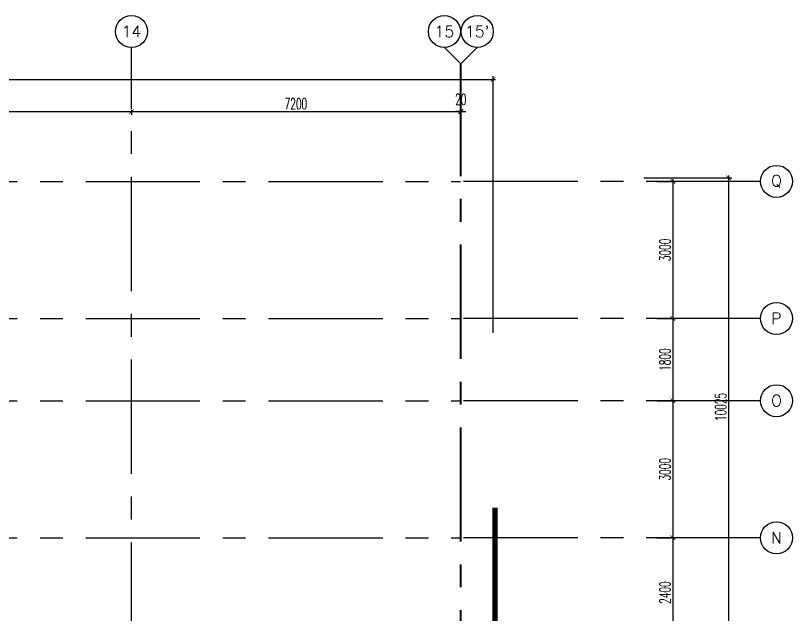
# Model space of a CAD drawing. Extents: x 275967.8 to 276060, y 57291.9 to 57371.4.
# Drawn here: x 276043.04 to 276060.05, y 57358.3 to 57371.41 of the extents above; entities that cross this region are included whole.
import ezdxf
from ezdxf.enums import TextEntityAlignment as Align

# ---------------------------------------------------------------- set-up
doc = ezdxf.new("R2010")
doc.units = 0
doc.header["$MEASUREMENT"] = 0
doc.header["$PDMODE"] = 34
doc.linetypes.add('CENTER2', pattern=[1.125, 0.75, -0.125, 0.125, -0.125])
doc.linetypes.add('CENTERX2', pattern=[4, 2.5, -0.5, 0.5, -0.5])
doc.layers.get('0').update_dxf_attribs({"linetype": 'CONTINUOUS'})
doc.layers.get('DEFPOINTS').update_dxf_attribs({"linetype": 'CONTINUOUS'})
for name, color, linetype in [('AX-CR', 2, 'CONTINUOUS'), ('AX-DIM', 4, 'CONTINUOUS'), ('AX-TXT', 2, 'CONTINUOUS'), ('AXES', 11, 'CENTERX2'), ('ELEV', 2, 'CONTINUOUS')]:
    doc.layers.add(name, color=color, linetype=linetype)
doc.styles.add('ROMANS', font='ROMANS.shx', dxfattribs={"width": 0.6})
doc.dimstyles.new('STANDARD_IN', dxfattribs={"dimtxt": 0.24, "dimasz": 0.1, "dimexe": 0.07, "dimexo": 0.05, "dimgap": 0.05, "dimtad": 1, "dimdec": 0, "dimlfac": 1000, "dimzin": 0, "dimtxsty": 'ROMANS', "dimblk": 'ARCHTICK', "dimcen": 0.05, "dimdle": 0.05, "dimclrd": 4, "dimclre": 4, "dimclrt": 2, "dimazin": 3, "dimtfac": 1, "dimtdec": 0, "dimtmove": 0, "dimatfit": 3, "dimtolj": 1, "dimtzin": 0})

# ---------------------------------------------------------------- blocks, each defined once
blk = doc.blocks.new('AXU')
at = {"layer": 'AX-CR'}
blk.add_circle((0, 350), 350, dxfattribs=at)
blk = doc.blocks.new('_ARCHTICK')
at = {"color": 0, "linetype": 'BYBLOCK', "const_width": 0.15}
blk.add_lwpolyline([(-0.5, -0.5), (0.5, 0.5)], dxfattribs=at)
blk = doc.blocks.new('*D231')
at = {"layer": 'AX-DIM', "color": 4, "ltscale": 0.3}
for p, q in [((276038.325, 57369.311), (276045.625, 57369.311)), ((276038.375, 57369.361), (276038.375, 57369.381)), ((276045.575, 57369.361), (276045.575, 57369.381))]:
    blk.add_line(p, q, dxfattribs=at)
at = {"layer": 'DEFPOINTS', "color": 0, "ltscale": 0.3}
for p in [(276038.375, 57369.311), (276045.575, 57369.311), (276045.575, 57369.311)]:
    blk.add_point(p, dxfattribs=at)
at = {"layer": 'AX-DIM', "color": 4, "ltscale": 0.3, "xscale": 0.1, "yscale": 0.1, "zscale": 0.1, "rotation": 180}
blk.add_blockref('_ARCHTICK', (276038.375, 57369.311), dxfattribs=at)
at = {"layer": 'AX-DIM', "color": 4, "ltscale": 0.3, "xscale": 0.1, "yscale": 0.1, "zscale": 0.1}
blk.add_blockref('_ARCHTICK', (276045.575, 57369.311), dxfattribs=at)
at = {"layer": 'AX-DIM', "color": 2, "ltscale": 0.3, "insert": (276041.975, 57369.481), "char_height": 0.24, "attachment_point": 5, "style": 'ROMANS'}
blk.add_mtext('\\A1;7200', dxfattribs=at)
blk = doc.blocks.new('*D230')
at = {"layer": 'AX-DIM', "color": 4, "ltscale": 0.3}
for p, q in [((276045.525, 57369.311), (276052.825, 57369.311)), ((276045.575, 57369.337), (276045.575, 57369.241)), ((276052.775, 57369.337), (276052.775, 57369.241))]:
    blk.add_line(p, q, dxfattribs=at)
at = {"layer": 'DEFPOINTS', "color": 0, "ltscale": 0.3}
for p in [(276045.575, 57369.387), (276052.775, 57369.387), (276052.775, 57369.311)]:
    blk.add_point(p, dxfattribs=at)
at = {"layer": 'AX-DIM', "color": 4, "ltscale": 0.3, "xscale": 0.1, "yscale": 0.1, "zscale": 0.1, "rotation": 180}
blk.add_blockref('_ARCHTICK', (276045.575, 57369.311), dxfattribs=at)
at = {"layer": 'AX-DIM', "color": 4, "ltscale": 0.3, "xscale": 0.1, "yscale": 0.1, "zscale": 0.1}
blk.add_blockref('_ARCHTICK', (276052.775, 57369.311), dxfattribs=at)
at = {"layer": 'AX-DIM', "color": 2, "ltscale": 0.3, "insert": (276049.175, 57369.481), "char_height": 0.24, "attachment_point": 5, "style": 'ROMANS'}
blk.add_mtext('\\A1;7200', dxfattribs=at)
blk = doc.blocks.new('AXR')
at = {"layer": 'AX-CR'}
blk.add_circle((350, 0), 350, dxfattribs=at)
blk = doc.blocks.new('*D130')
at = {"layer": 'AX-DIM', "color": 4, "ltscale": 0.3}
for p, q in [((275978.035, 57370.011), (276053.545, 57370.011)), ((275978.085, 57369.661), (275978.085, 57370.081)), ((276053.495, 57364.468), (276053.495, 57370.081))]:
    blk.add_line(p, q, dxfattribs=at)
at = {"layer": 'DEFPOINTS', "color": 0, "ltscale": 0.3}
for p in [(276053.495, 57370.011), (275978.085, 57369.611), (276053.495, 57364.418)]:
    blk.add_point(p, dxfattribs=at)
at = {"layer": 'AX-DIM', "color": 4, "ltscale": 0.3, "xscale": 0.1, "yscale": 0.1, "zscale": 0.1, "rotation": 180}
blk.add_blockref('_ARCHTICK', (275978.085, 57370.011), dxfattribs=at)
at = {"layer": 'AX-DIM', "color": 4, "ltscale": 0.3, "xscale": 0.1, "yscale": 0.1, "zscale": 0.1}
blk.add_blockref('_ARCHTICK', (276053.495, 57370.011), dxfattribs=at)
at = {"layer": 'AX-DIM', "color": 2, "ltscale": 0.3, "insert": (276015.79, 57370.181), "char_height": 0.24, "attachment_point": 5, "style": 'ROMANS'}
blk.add_mtext('\\A1;75409', dxfattribs=at)
blk = doc.blocks.new('*D151')
at = {"layer": 'AX-DIM', "color": 4, "ltscale": 0.3}
for p, q in [((276057.425, 57363.033), (276057.425, 57359.933)), ((276057.075, 57362.983), (276057.495, 57362.983)), ((276057.075, 57359.983), (276057.495, 57359.983))]:
    blk.add_line(p, q, dxfattribs=at)
at = {"layer": 'DEFPOINTS', "color": 0, "ltscale": 0.3}
for p in [(276057.025, 57362.983), (276057.025, 57359.983), (276057.425, 57359.983)]:
    blk.add_point(p, dxfattribs=at)
at = {"layer": 'AX-DIM', "color": 4, "ltscale": 0.3, "xscale": 0.1, "yscale": 0.1, "zscale": 0.1}
for p, rotation in [((276057.425, 57362.983), 90), ((276057.425, 57359.983), 270)]:
    blk.add_blockref('_ARCHTICK', p, dxfattribs=dict(at, rotation=rotation))
at = {"layer": 'AX-DIM', "color": 2, "ltscale": 0.3, "insert": (276057.255, 57361.483), "char_height": 0.24, "attachment_point": 5, "rotation": 90, "style": 'ROMANS'}
blk.add_mtext('\\A1;3000', dxfattribs=at)
blk = doc.blocks.new('*D150')
at = {"layer": 'AX-DIM', "color": 4, "ltscale": 0.3}
for p, q in [((276056.791, 57367.858), (276058.715, 57367.858)), ((276058.645, 57367.908), (276058.645, 57357.783)), ((276057.995, 57357.833), (276058.715, 57357.833))]:
    blk.add_line(p, q, dxfattribs=at)
at = {"layer": 'DEFPOINTS', "color": 0, "ltscale": 0.3}
for p in [(276056.741, 57367.858), (276057.945, 57357.833), (276058.645, 57357.833)]:
    blk.add_point(p, dxfattribs=at)
at = {"layer": 'AX-DIM', "color": 4, "ltscale": 0.3, "xscale": 0.1, "yscale": 0.1, "zscale": 0.1}
for p, rotation in [((276058.645, 57367.858), 90), ((276058.645, 57357.833), 270)]:
    blk.add_blockref('_ARCHTICK', p, dxfattribs=dict(at, rotation=rotation))
at = {"layer": 'AX-DIM', "color": 2, "ltscale": 0.3, "insert": (276058.475, 57362.845), "char_height": 0.24, "attachment_point": 5, "rotation": 90, "style": 'ROMANS'}
blk.add_mtext('\\A1;10025', dxfattribs=at)
blk = doc.blocks.new('*D134')
at = {"layer": 'AX-DIM', "color": 4, "ltscale": 0.3}
for p, q in [((276057.075, 57359.983), (276057.495, 57359.983)), ((276057.425, 57360.033), (276057.425, 57357.533)), ((276057.075, 57357.583), (276057.495, 57357.583))]:
    blk.add_line(p, q, dxfattribs=at)
at = {"layer": 'DEFPOINTS', "color": 0, "ltscale": 0.3}
for p in [(276057.025, 57359.983), (276057.025, 57357.583), (276057.425, 57357.583)]:
    blk.add_point(p, dxfattribs=at)
at = {"layer": 'AX-DIM', "color": 4, "ltscale": 0.3, "xscale": 0.1, "yscale": 0.1, "zscale": 0.1}
for p, rotation in [((276057.425, 57359.983), 90), ((276057.425, 57357.583), 270)]:
    blk.add_blockref('_ARCHTICK', p, dxfattribs=dict(at, rotation=rotation))
at = {"layer": 'AX-DIM', "color": 2, "ltscale": 0.3, "insert": (276057.255, 57358.783), "char_height": 0.24, "attachment_point": 5, "rotation": 90, "style": 'ROMANS'}
blk.add_mtext('\\A1;2400', dxfattribs=at)
blk = doc.blocks.new('*D133')
at = {"layer": 'AX-DIM', "color": 4, "ltscale": 0.3}
for p, q in [((276057.075, 57367.783), (276057.495, 57367.783)), ((276057.425, 57367.833), (276057.425, 57364.733)), ((276057.075, 57364.783), (276057.495, 57364.783))]:
    blk.add_line(p, q, dxfattribs=at)
at = {"layer": 'DEFPOINTS', "color": 0, "ltscale": 0.3}
for p in [(276057.025, 57367.783), (276057.025, 57364.783), (276057.425, 57364.783)]:
    blk.add_point(p, dxfattribs=at)
at = {"layer": 'AX-DIM', "color": 4, "ltscale": 0.3, "xscale": 0.1, "yscale": 0.1, "zscale": 0.1}
for p, rotation in [((276057.425, 57367.783), 90), ((276057.425, 57364.783), 270)]:
    blk.add_blockref('_ARCHTICK', p, dxfattribs=dict(at, rotation=rotation))
at = {"layer": 'AX-DIM', "color": 2, "ltscale": 0.3, "insert": (276057.255, 57366.283), "char_height": 0.24, "attachment_point": 5, "rotation": 90, "style": 'ROMANS'}
blk.add_mtext('\\A1;3000', dxfattribs=at)
blk = doc.blocks.new('*D132')
at = {"layer": 'AX-DIM', "color": 4, "ltscale": 0.3}
for p, q in [((276057.075, 57364.783), (276057.495, 57364.783)), ((276057.425, 57364.833), (276057.425, 57362.933)), ((276057.075, 57362.983), (276057.495, 57362.983))]:
    blk.add_line(p, q, dxfattribs=at)
at = {"layer": 'DEFPOINTS', "color": 0, "ltscale": 0.3}
for p in [(276057.025, 57364.783), (276057.025, 57362.983), (276057.425, 57362.983)]:
    blk.add_point(p, dxfattribs=at)
at = {"layer": 'AX-DIM', "color": 4, "ltscale": 0.3, "xscale": 0.1, "yscale": 0.1, "zscale": 0.1}
for p, rotation in [((276057.425, 57364.783), 90), ((276057.425, 57362.983), 270)]:
    blk.add_blockref('_ARCHTICK', p, dxfattribs=dict(at, rotation=rotation))
at = {"layer": 'AX-DIM', "color": 2, "ltscale": 0.3, "insert": (276057.255, 57363.883), "char_height": 0.24, "attachment_point": 5, "rotation": 90, "style": 'ROMANS'}
blk.add_mtext('\\A1;1800', dxfattribs=at)
blk = doc.blocks.new('*D195')
at = {"layer": 'AX-DIM', "color": 4, "ltscale": 0.3}
for p, q in [((276052.775, 57369.311), (276052.675, 57369.311)), ((276052.775, 57369.283), (276052.775, 57369.381)), ((276052.775, 57369.311), (276052.795, 57369.311)), ((276052.795, 57369.283), (276052.795, 57369.381)), ((276052.795, 57369.311), (276052.895, 57369.311))]:
    blk.add_line(p, q, dxfattribs=at)
at = {"layer": 'DEFPOINTS', "color": 0, "ltscale": 0.3}
for p in [(276052.795, 57369.311), (276052.775, 57369.233), (276052.795, 57369.233)]:
    blk.add_point(p, dxfattribs=at)
at = {"layer": 'AX-DIM', "color": 4, "ltscale": 0.3, "xscale": 0.1, "yscale": 0.1, "zscale": 0.1}
blk.add_blockref('_ARCHTICK', (276052.775, 57369.311), dxfattribs=at)
at = {"layer": 'AX-DIM', "color": 4, "ltscale": 0.3, "xscale": 0.1, "yscale": 0.1, "zscale": 0.1, "rotation": 180}
blk.add_blockref('_ARCHTICK', (276052.795, 57369.311), dxfattribs=at)
at = {"layer": 'AX-DIM', "color": 2, "ltscale": 0.3, "insert": (276052.785, 57369.576), "char_height": 0.24, "attachment_point": 5, "style": 'ROMANS'}
blk.add_mtext('\\A1;20', dxfattribs=at)

msp = doc.modelspace()

# ---------------------------------------------------------------- linework, layer by layer
at = {"layer": 'AXES'}
for p, q in [((276045.5755, 57353.3829), (276045.5755, 57370.7113)), ((276052.7755, 57370.3613), (276052.4255, 57370.7113)), ((276052.7955, 57370.3613), (276053.1455, 57370.7113)), ((276052.7755, 57291.8986), (276052.7755, 57370.3613)), ((276052.7955, 57291.8986), (276052.7955, 57370.3613)), ((276036.5755, 57367.7829), (276052.7755, 57367.7829)), ((276059.3451, 57367.7829), (276052.5255, 57367.7829)), ((276036.5755, 57364.7829), (276052.7755, 57364.7829)), ((276059.3451, 57364.7829), (276052.5255, 57364.7829)), ((276036.5755, 57362.9829), (276052.7755, 57362.9829)), ((276059.3451, 57362.9829), (276052.5255, 57362.9829)), ((276036.5755, 57359.9829), (276052.7755, 57359.9829)), ((276059.3451, 57359.9829), (276052.5255, 57359.9829))]:
    msp.add_line(p, q, dxfattribs=at)
at = {"layer": 'ELEV', "linetype": 'CENTER2', "const_width": 0.12}
msp.add_lwpolyline([(276053.5351, 57296.8068), (276053.5351, 57360.645)], dxfattribs=at)

# ---------------------------------------------------------------- block references
at = {"layer": 'AXES'}
ref = msp.add_blockref('AXU', (276045.5755, 57370.7113), dxfattribs=dict(at, xscale=0.001, yscale=0.001, zscale=0.001))
ref.add_attrib('AX', '14', dxfattribs={"layer": 'AX-TXT', "height": 0.25, "style": 'ROMANS'}).set_placement((276045.5755, 57371.0613), align=Align.MIDDLE)
ref = msp.add_blockref('AXU', (276052.4255, 57370.7113), dxfattribs=dict(at, xscale=0.001, yscale=0.001, zscale=0.001))
ref.add_attrib('AX', '15', dxfattribs={"layer": 'AX-TXT', "height": 0.25, "style": 'ROMANS'}).set_placement((276052.4255, 57371.0613), align=Align.MIDDLE)
ref = msp.add_blockref('AXU', (276053.1455, 57370.7113), dxfattribs=dict(at, xscale=0.001, yscale=0.001, zscale=0.001))
ref.add_attrib('AX', "15'", dxfattribs={"layer": 'AX-TXT', "height": 0.25, "style": 'ROMANS'}).set_placement((276053.1455, 57371.0613), align=Align.MIDDLE)
ref = msp.add_blockref('AXR', (276059.3451, 57367.7829), dxfattribs=dict(at, xscale=0.001, yscale=0.001, zscale=0.001))
ref.add_attrib('AX', 'Q', dxfattribs={"layer": 'AX-TXT', "height": 0.25, "style": 'ROMANS'}).set_placement((276059.6951, 57367.7829), align=Align.MIDDLE)
ref = msp.add_blockref('AXR', (276059.3451, 57364.7829), dxfattribs=dict(at, xscale=0.001, yscale=0.001, zscale=0.001))
ref.add_attrib('AX', 'P', dxfattribs={"layer": 'AX-TXT', "height": 0.25, "style": 'ROMANS'}).set_placement((276059.6951, 57364.7829), align=Align.MIDDLE)
ref = msp.add_blockref('AXR', (276059.3451, 57362.9829), dxfattribs=dict(at, xscale=0.001, yscale=0.001, zscale=0.001))
ref.add_attrib('AX', 'O', dxfattribs={"layer": 'AX-TXT', "height": 0.25, "style": 'ROMANS'}).set_placement((276059.6951, 57362.9829), align=Align.MIDDLE)
ref = msp.add_blockref('AXR', (276059.3451, 57359.9829), dxfattribs=dict(at, xscale=0.001, yscale=0.001, zscale=0.001))
ref.add_attrib('AX', 'N', dxfattribs={"layer": 'AX-TXT', "height": 0.25, "style": 'ROMANS'}).set_placement((276059.6951, 57359.9829), align=Align.MIDDLE)

# ---------------------------------------------------------------- dimensions: what is measured, and where the dimension line sits
at = {"layer": 'AX-DIM'}
for base, p1, p2, picture, middle in [((276053.4947, 57370.0113), (275978.0855, 57369.6113), (276053.4947, 57364.4182), '*D130', (276015.7901, 57370.1813)), ((276045.5755, 57369.3113), (276038.3755, 57369.3113), (276045.5755, 57369.3113), '*D231', (276041.9755, 57369.4813)), ((276052.7755, 57369.3113), (276045.5755, 57369.3873), (276052.7755, 57369.3873), '*D230', (276049.1755, 57369.4813)), ((276052.7955, 57369.3113), (276052.7755, 57369.2333), (276052.7955, 57369.2333), '*D195', (276052.7855, 57369.5763))]:
    dim = msp.add_linear_dim(base=base, p1=p1, p2=p2, dimstyle='STANDARD_IN', dxfattribs=at)
    dim.commit()
    dim.dimension.update_dxf_attribs({"geometry": picture, "text_midpoint": middle})
for base, p1, p2, picture, middle in [((276058.6451, 57357.8329), (276056.7407, 57367.8579), (276057.9451, 57357.8329), '*D150', (276058.4751, 57362.8454)), ((276057.4253, 57364.7829), (276057.0253, 57367.7829), (276057.0253, 57364.7829), '*D133', (276057.2553, 57366.2829)), ((276057.4253, 57362.9829), (276057.0253, 57364.7829), (276057.0253, 57362.9829), '*D132', (276057.2553, 57363.8829)), ((276057.4253, 57359.9829), (276057.0253, 57362.9829), (276057.0253, 57359.9829), '*D151', (276057.2553, 57361.4829)), ((276057.4253, 57357.5829), (276057.0253, 57359.9829), (276057.0253, 57357.5829), '*D134', (276057.2553, 57358.7829))]:
    dim = msp.add_linear_dim(base=base, p1=p1, p2=p2, angle=270, dimstyle='STANDARD_IN', dxfattribs=at)
    dim.commit()
    dim.dimension.update_dxf_attribs({"geometry": picture, "text_midpoint": middle})

doc.saveas('drawing.dxf')
